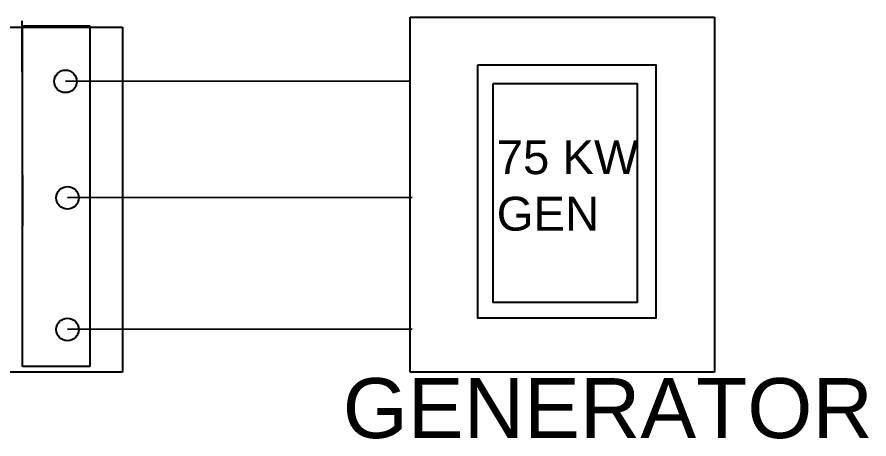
# Model space of a CAD drawing. Header units: inches. Extents: x -6149 to 7056, y -3395 to 4642.
# Drawn here: x -1667 to -802, y 2350 to 2778 of the extents above; entities that cross this region are included whole.
import ezdxf

# ---------------------------------------------------------------- set-up
doc = ezdxf.new("R2010")
doc.units = ezdxf.units.IN
doc.header["$MEASUREMENT"] = 0
doc.linetypes.add('ACAD_ISO02W100', pattern=[15, 12, -3])
doc.layers.add('Diagram', color=248, linetype='ACAD_ISO02W100')
doc.styles.add('h6', font='arial.ttf', dxfattribs={"height": 6})

msp = doc.modelspace()

# ---------------------------------------------------------------- linework, layer by layer
at = {"layer": 'Diagram', "linetype": 'Continuous'}
for p, q in [((-1660.52379, 2566.61045), (-1661.39821, 2774.13177)), ((-1267.67565, 2778.06401), (-959.0979, 2778.06401)), ((-1267.67565, 2417.97898), (-1267.67565, 2778.06401)), ((-959.0979, 2778.06401), (-959.0979, 2417.97898)), ((-2166.25781, 2767.9674), (-1559.44517, 2767.9674)), ((-1660.961, 2423.79104), (-1660.961, 2768.99407)), ((-1660.961, 2768.99407), (-1592.64869, 2768.99407)), ((-1592.64869, 2768.99407), (-1592.64869, 2423.79104)), ((-1559.44517, 2767.9674), (-1559.44517, 2417.97898)), ((-1267.67565, 2713.15327), (-1617.33962, 2712.87399)), ((-1265.76431, 2595.03634), (-1615.42827, 2594.75705)), ((-1265.76431, 2461.67849), (-1615.42827, 2461.3992)), ((-1592.64869, 2423.79104), (-1660.961, 2423.79104)), ((-1559.44517, 2417.97898), (-2166.25781, 2417.97898)), ((-959.0979, 2417.97898), (-1267.67565, 2417.97898))]:
    msp.add_line(p, q, dxfattribs=at)
for points in [[(-1199.28745, 2729.60765), (-1018.45582, 2729.60765), (-1018.45582, 2472.81721), (-1199.28745, 2472.81721)], [(-1183.42503, 2710.5862), (-1037.49075, 2710.5862), (-1037.49075, 2488.66846), (-1183.42503, 2488.66846)]]:
    msp.add_lwpolyline(points, close=True, dxfattribs=at)
for centre in [(-1617.33962, 2712.87399), (-1615.42828, 2594.75705), (-1615.42828, 2461.3992)]:
    msp.add_circle(centre, 11.43067, dxfattribs=at)

# ---------------------------------------------------------------- texts
at = {"layer": 'Diagram', "linetype": 'Continuous', "attachment_point": 1, "style": 'h6'}
for s, insert, char_height, width in [('75 KW\\PGEN', (-1180.00955, 2653.16566), 34.345459, 304.2352577), ('GENERATOR', (-1336.19314, 2412.06443), 60.774657, 1410.5909719)]:
    msp.add_mtext(s, dxfattribs=dict(at, insert=insert, char_height=char_height, width=width))

doc.saveas('drawing.dxf')
